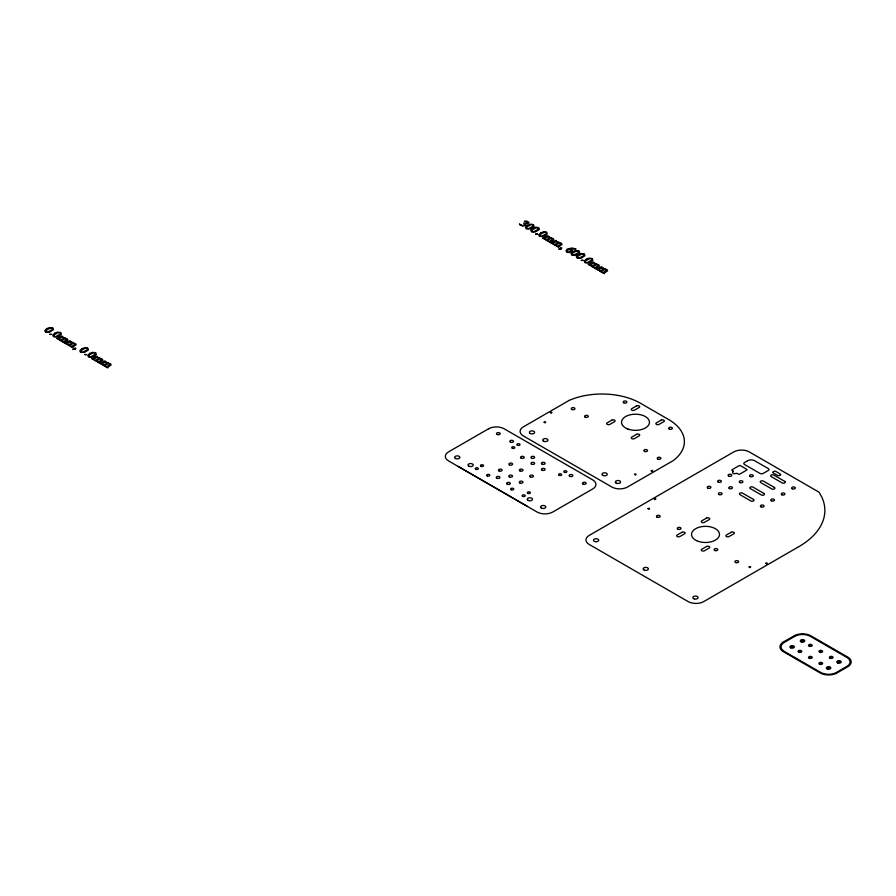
<?xml version="1.0" encoding="UTF-8"?>
<svg xmlns="http://www.w3.org/2000/svg" width="896" height="896" viewBox="0 0 896 896"><rect width="100%" height="100%" fill="white"/><g stroke="black" fill="none" stroke-linecap="round" stroke-linejoin="round"><path stroke-width="1.34" d="M458.125 466.39L527.576 506.486M827.534 667.856C829.461 670.219 830.222 665.851 827.534 667.856M801.494 640.786C803.41 643.149 804.182 638.792 801.494 640.786M45.976 330.467L45.898 331.946L47.779 332.069L52.304 329.582L52.506 328.082L49.862 328.216L45.976 330.467M53.917 335.059L53.838 336.526L55.72 336.65L60.245 334.163L60.435 332.674L57.803 332.808L53.917 335.059M80.965 350.672L80.886 352.15L82.768 352.274L87.293 349.787L87.494 348.286L84.851 348.421L80.965 350.672M88.906 355.253L88.827 356.731L90.709 356.854L95.234 354.368L95.435 352.867L92.792 353.002L88.906 355.253M526.624 227.091L526.546 228.57L528.427 228.693L532.952 226.206L533.154 224.706L530.51 224.84L526.624 227.091M531.91 230.149L531.843 231.627L533.714 231.75L538.25 229.264L538.44 227.763L535.797 227.898L531.91 230.149M539.851 234.73L539.784 236.208L541.654 236.331L546.179 233.845L546.381 232.355L543.738 232.49L539.851 234.73M572.197 253.411L572.118 254.878L574 255.002L578.525 252.526L578.726 251.026L576.083 251.16L572.197 253.411M577.483 256.469L577.416 257.936L579.298 258.059L583.822 255.573L584.013 254.083L581.37 254.218L577.483 256.469M585.424 261.05L585.357 262.517L587.227 262.64L591.763 260.165L591.954 258.664L589.31 258.798L585.424 261.05M799.254 651.325L800.621 651.47L799.31 651.235M544.118 422.206C545.686 424.334 546.605 420.504 544.118 422.206M648.021 508.626C649.578 510.754 650.44 506.934 648.021 508.626M733.253 471.218L732.592 472.629A1.837 1.064 0 0 0 734.429 473.693L736.87 473.312L738.158 474.051A1.232 0.706 0 0 0 739.894 474.051L746.76 470.053A1.232 0.706 0 0 0 746.57 469.202L740.522 465.718A1.232 0.706 0 0 0 739.021 465.718L732.122 469.706A1.232 0.706 0 0 0 732.122 470.568L733.253 471.218M791.101 646.733C792.658 649.208 794.046 644.907 791.101 646.733M550.402 412.541C551.746 414.702 552.966 410.962 550.402 412.541M651.19 470.736C652.534 472.886 653.766 469.157 651.19 470.736M654.304 498.96C655.648 501.11 656.869 497.381 654.304 498.96M749.101 566.933C750.445 569.083 751.677 565.354 749.101 566.933M820.109 651.302L821.464 651.403L820.109 651.302M837.984 661.774C839.53 664.238 840.941 659.949 837.984 661.774M809.704 657.294L811.048 657.44L809.704 657.294M634.525 474.309C635.69 476.538 637.269 472.797 634.525 474.309M519.512 224.134L520.061 225.131L523.006 225.971L525.515 225.422L526.03 223.552L528.461 223.283L529.032 222.454L526.467 221.021L524.44 221.301L527.766 222.298L525.784 223.328L523.667 223.059L524.877 224.549L522.771 225.691L519.512 224.134M765.8 563.282C766.875 565.488 768.544 561.826 765.8 563.282M820.131 663.298L821.464 663.466L820.131 663.298M830.547 657.272L831.88 657.462L830.547 657.272M809.715 645.232L811.037 645.434L809.715 645.232M65.128 338.094L67.435 339.013L67.872 340.043L64.333 342.451C66.058 344.12 60.346 340.648 63.202 341.779L66.774 339.752L66.45 339.08L64.669 338.789L61.533 340.771C63.213 342.574 57.378 338.957 60.424 340.122L63.851 338.173L63.638 337.456L61.858 337.154L58.621 339.181C60.446 340.827 54.734 337.411 57.389 338.486C58.834 337.389 63.045 334.555 62.171 336.918L65.128 338.094M73.36 342.854L75.667 343.762L76.104 344.792L72.565 347.211C74.29 348.869 68.578 345.397 71.434 346.528L75.006 344.512L74.682 343.829L72.901 343.549L69.776 345.52C71.445 347.323 65.61 343.706 68.656 344.87L72.094 342.922L71.87 342.216L70.09 341.902L66.853 343.93C68.678 345.576 62.966 342.16 65.621 343.235C67.066 342.138 71.277 339.315 70.403 341.678L73.36 342.854M100.117 358.299L102.424 359.218L102.861 360.248L99.322 362.656C101.046 364.314 95.334 360.853 98.19 361.984L101.763 359.957L101.438 359.285L99.658 358.994L96.533 360.976C98.202 362.768 92.366 359.15 95.413 360.315L98.851 358.366L98.627 357.661L96.846 357.358L93.61 359.374C95.435 361.032 89.723 357.605 92.378 358.691C93.822 357.582 98.034 354.76 97.16 357.123L100.117 358.299M108.349 363.048L110.656 363.966L111.093 364.997L107.565 367.405C109.278 369.074 103.566 365.602 106.422 366.733L109.995 364.717L109.67 364.034L107.901 363.742L104.765 365.725C106.445 367.528 100.61 363.91 103.645 365.075L107.083 363.126L106.859 362.41L105.078 362.107L101.842 364.134C103.667 365.781 97.955 362.365 100.61 363.44C102.424 362.421 105.941 359.442 105.392 361.872L108.349 363.048M551.062 237.776L553.37 238.694L553.806 239.725L550.278 242.133C551.992 243.802 546.28 240.33 549.147 241.461L552.709 239.434L552.384 238.762L550.614 238.47L547.478 240.453C549.158 242.256 543.323 238.638 546.358 239.803L549.797 237.854L549.584 237.138L547.792 236.835L544.566 238.851C546.381 240.509 540.669 237.093 543.323 238.168C544.768 237.059 548.979 234.237 548.106 236.6L551.062 237.776M559.306 242.536L561.602 243.443L562.038 244.474L558.51 246.893C560.224 248.55 554.512 245.078 557.379 246.21L560.941 244.194L560.616 243.51L558.846 243.219L555.71 245.202C557.39 247.005 551.555 243.387 554.59 244.552L558.029 242.603L557.816 241.898L556.024 241.584L552.798 243.611C554.613 245.258 548.912 241.842 551.555 242.917C553.011 241.819 557.211 238.997 556.349 241.36L559.306 242.536M596.646 264.096L598.942 265.003L599.379 266.034L595.851 268.442C597.565 270.11 591.853 266.638 594.72 267.77L598.282 265.754L597.957 265.07L596.187 264.779L593.051 266.762C594.731 268.565 588.896 264.947 591.931 266.112L595.37 264.163L595.157 263.446L593.376 263.144L590.139 265.171C591.965 266.818 586.253 263.402 588.896 264.477C590.722 263.458 594.227 260.478 593.69 262.92L596.646 264.096M604.878 268.845L607.186 269.752L607.611 270.794L604.083 273.202C605.808 274.859 600.085 271.398 602.952 272.53L606.525 270.502L606.189 269.83L604.419 269.539L601.283 271.522C602.963 273.314 597.128 269.696 600.163 270.861L603.602 268.912L603.389 268.206L601.608 267.893L598.371 269.92C600.197 271.578 594.485 268.15 597.128 269.237C598.584 268.128 602.795 265.306 601.922 267.669L604.878 268.845M74.95 349.003L72.766 349.418L75.578 349.171L75.701 348.13L74.458 348.107L74.95 349.003M560.885 248.685L558.712 249.099L561.523 248.853L561.646 247.811L560.403 247.789L560.885 248.685M51.486 334.376L49.829 334.376L51.486 334.376M86.475 354.581L84.818 354.581L86.475 354.581M537.432 234.058L535.763 234.058L537.432 234.058M583.005 260.366L581.336 260.366L583.005 260.366M572.477 250.712L571.413 251.978L569.094 252.605L566.754 252.134L565.958 250.69L567.482 248.942L572.051 247.979L576.061 249.021L569.822 249.054L572.477 250.712M46.782 328.619L44.8 330.579L45.55 332.08L49.358 332.293L53.402 329.728L52.808 327.936L49.549 327.566L46.782 328.619M54.723 333.2L52.741 335.16L53.491 336.661L57.288 336.885L61.342 334.309L60.749 332.528L57.478 332.147L54.723 333.2M81.771 348.824L79.789 350.773L80.539 352.274L84.347 352.498L88.39 349.922L87.797 348.141L84.538 347.771L81.771 348.824M89.712 353.405L87.73 355.365L88.48 356.866L92.277 357.078L96.331 354.514L95.738 352.722L92.478 352.352L89.712 353.405M527.43 225.243L525.448 227.203L526.198 228.704L530.006 228.917L534.05 226.352L533.456 224.56L530.197 224.19L527.43 225.243M532.717 228.301L530.746 230.261L531.485 231.762L535.293 231.974L539.347 229.41L538.742 227.618L535.483 227.248L532.717 228.301M540.658 232.882L538.675 234.842L539.426 236.342L543.234 236.555L547.288 233.99L546.683 232.198L543.424 231.829L540.658 232.882M573.003 251.563L571.021 253.512L571.771 255.013L575.579 255.237L579.634 252.661L579.029 250.88L575.77 250.499L573.003 251.563M578.29 254.61L576.318 256.57L577.069 258.07L580.866 258.294L584.92 255.718L584.326 253.938L581.056 253.557L578.29 254.61M586.23 259.202L584.259 261.15L584.998 262.651L588.806 262.875L592.861 260.299L592.256 258.518L588.997 258.149L586.23 259.202M568.098 249.715L566.81 250.869L567.146 251.989L568.557 252.202L571.066 250.835L570.73 249.603L568.098 249.715M783.474 641.928L782.454 642.6A12.197 7.045 0 0 0 782.454 651.179L821.162 673.523A12.197 7.045 0 0 0 836.013 673.523L848.68 666.21A12.197 7.045 0 0 0 848.68 657.642L809.962 635.286A12.197 7.045 0 0 0 795.122 635.286L783.474 641.928M797.574 547.389L703.752 601.586A11.032 6.373 0 0 1 688.162 601.586L589.165 544.421A11.043 6.373 0 0 1 589.176 535.416L733.757 451.931A10.987 6.35 0 0 1 749.302 451.931L819.067 492.206L821.733 496.955A88.794 51.262 0 0 1 797.574 547.389M780.349 474.914L779.363 475.485A1.232 0.706 0 0 1 777.627 475.485L773.013 472.808A1.232 0.706 0 0 1 773.013 471.946L774.11 471.307A1.232 0.706 0 0 1 775.611 471.307L780.349 474.051A1.232 0.706 0 0 1 780.349 474.914M488.544 428.792L448.538 451.886A11.054 6.384 0 0 0 448.538 460.902L537.051 512.008A11.11 6.418 0 0 0 552.765 512.008L592.726 488.936A11.054 6.384 0 0 0 592.726 479.909L504.168 428.792A11.054 6.384 0 0 0 488.544 428.792M569.229 400.366L523.32 426.877A11.054 6.384 0 0 0 523.32 435.904L611.867 487.021A11.054 6.384 0 0 0 627.502 487.021L673.411 460.51A54.32 31.36 0 0 0 668.483 419.44L640.36 403.2A54.286 31.338 0 0 0 569.229 400.366M611.89 420.146L607.197 422.856A1.87 1.075 0 0 0 607.197 424.379A1.87 1.075 0 0 0 609.851 424.379L614.533 421.68A1.87 1.075 0 0 0 614.533 420.146A1.87 1.075 0 0 0 611.89 420.146M636.496 405.944L631.814 408.643A1.87 1.075 0 0 0 631.814 410.178A1.87 1.075 0 0 0 634.458 410.178L639.139 407.467A1.87 1.075 0 0 0 639.139 405.944A1.87 1.075 0 0 0 636.496 405.944M636.496 434.358L631.814 437.058A1.87 1.075 0 0 0 631.814 438.592A1.87 1.075 0 0 0 634.458 438.592L639.139 435.882A1.87 1.075 0 0 0 639.139 434.358A1.87 1.075 0 0 0 636.496 434.358M661.102 420.146L656.421 422.856A1.87 1.075 0 0 0 656.421 424.379A1.87 1.075 0 0 0 659.064 424.379L663.757 421.68A1.87 1.075 0 0 0 663.757 420.146A1.87 1.075 0 0 0 661.102 420.146M747.69 460.712L744.464 462.571A2.307 1.333 0 0 0 744.464 464.464L759.954 473.402A2.307 1.333 0 0 0 763.224 473.402L768.275 470.478A2.307 1.333 0 0 0 768.275 468.597L754.622 460.712A4.894 2.822 0 0 0 747.69 460.712M681.923 532.291L677.242 535.002A1.87 1.075 0 0 0 677.242 536.525A1.87 1.075 0 0 0 679.885 536.525L684.566 533.826A1.87 1.075 0 0 0 684.566 532.291A1.87 1.075 0 0 0 681.923 532.291M706.53 518.09L701.848 520.789A1.87 1.075 0 0 0 701.848 522.323A1.87 1.075 0 0 0 704.491 522.323L709.184 519.613A1.87 1.075 0 0 0 709.184 518.09A1.87 1.075 0 0 0 706.53 518.09M706.53 546.504L701.848 549.214A1.87 1.075 0 0 0 701.848 550.738A1.87 1.075 0 0 0 704.491 550.738L709.184 548.027A1.87 1.075 0 0 0 709.184 546.504A1.87 1.075 0 0 0 706.53 546.504M731.147 532.291L726.454 535.002A1.87 1.075 0 0 0 726.454 536.525A1.87 1.075 0 0 0 729.098 536.525L733.79 533.826A1.87 1.075 0 0 0 733.79 532.291A1.87 1.075 0 0 0 731.147 532.291M794.73 636.362L784.314 642.376A11.054 6.384 0 0 0 784.314 651.403L820.77 672.459A11.054 6.384 0 0 0 836.405 672.459L846.821 666.434A11.054 6.384 0 0 0 846.821 657.418L810.354 636.362A11.054 6.384 0 0 0 794.73 636.362M784.75 481.398L773.808 475.082A1.837 1.064 0 0 0 771.21 475.082A1.837 1.064 0 0 0 771.21 476.594L782.141 482.91A1.837 1.064 0 0 0 784.75 482.91A1.837 1.064 0 0 0 784.75 481.398M774.334 487.413L763.392 481.096A1.837 1.064 0 0 0 760.782 481.096A1.837 1.064 0 0 0 760.782 482.608L771.725 488.925A1.837 1.064 0 0 0 774.334 488.925A1.837 1.064 0 0 0 774.334 487.413M763.907 493.427L752.976 487.11A1.837 1.064 0 0 0 750.366 487.11A1.837 1.064 0 0 0 750.366 488.622L761.309 494.939A1.837 1.064 0 0 0 763.907 494.939A1.837 1.064 0 0 0 763.907 493.427M753.491 499.442L742.56 493.136A1.837 1.064 0 0 0 739.95 493.136A1.837 1.064 0 0 0 739.95 494.637L750.893 500.954A1.837 1.064 0 0 0 753.491 500.954A1.837 1.064 0 0 0 753.491 499.442M809.245 646.229A1.837 1.064 0 0 0 812.179 645.523A1.837 1.064 0 0 0 809.637 644.403A1.837 1.064 0 0 0 809.245 646.229M798.739 652.21A1.837 1.064 0 0 0 801.752 651.594A1.837 1.064 0 0 0 799.322 650.395A1.837 1.064 0 0 0 798.739 652.21M809.334 658.302A1.837 1.064 0 0 0 812.19 657.485A1.837 1.064 0 0 0 809.536 656.466A1.837 1.064 0 0 0 809.334 658.302M819.851 652.322A1.837 1.064 0 0 0 822.618 651.403A1.837 1.064 0 0 0 819.851 650.485A1.837 1.064 0 0 0 819.851 652.322M830.11 658.28A1.837 1.064 0 0 0 833.022 657.53A1.837 1.064 0 0 0 830.446 656.443A1.837 1.064 0 0 0 830.11 658.28M819.706 664.294A1.837 1.064 0 0 0 822.606 663.533A1.837 1.064 0 0 0 820.008 662.469A1.837 1.064 0 0 0 819.706 664.294M837.906 663.029A2.206 1.277 0 0 0 841.221 661.931A2.206 1.277 0 0 0 837.906 660.822A2.206 1.277 0 0 0 837.906 663.029M827.221 668.942A2.206 1.277 0 0 0 830.771 668.125A2.206 1.277 0 0 0 827.77 666.758A2.206 1.277 0 0 0 827.221 668.942M801.17 641.883A2.206 1.277 0 0 0 804.731 641.054A2.206 1.277 0 0 0 801.718 639.688A2.206 1.277 0 0 0 801.17 641.883M790.563 647.797A2.206 1.277 0 0 0 794.259 647.214A2.206 1.277 0 0 0 791.549 645.658A2.206 1.277 0 0 0 790.563 647.797M729.333 488.51A1.837 1.064 0 0 0 732.413 488.029A1.837 1.064 0 0 0 730.162 486.73A1.837 1.064 0 0 0 729.333 488.51M771.355 500.786A1.837 1.064 0 0 0 774.435 500.304A1.837 1.064 0 0 0 772.173 499.005A1.837 1.064 0 0 0 771.355 500.786M750.131 476.504A1.837 1.064 0 0 0 753.211 476.022A1.837 1.064 0 0 0 750.96 474.723A1.837 1.064 0 0 0 750.131 476.504M718.189 482.07A1.837 1.064 0 0 0 721.269 481.6A1.837 1.064 0 0 0 719.018 480.29A1.837 1.064 0 0 0 718.189 482.07M728.616 476.056A1.837 1.064 0 0 0 731.696 475.586A1.837 1.064 0 0 0 729.434 474.275A1.837 1.064 0 0 0 728.616 476.056M792.21 488.734A1.837 1.064 0 0 0 795.29 488.264A1.837 1.064 0 0 0 793.038 486.954A1.837 1.064 0 0 0 792.21 488.734M781.794 494.749A1.837 1.064 0 0 0 784.874 494.278A1.837 1.064 0 0 0 782.622 492.968A1.837 1.064 0 0 0 781.794 494.749M644.459 570.203A2.632 1.523 0 0 0 648.413 568.893A2.632 1.523 0 0 0 644.459 567.582A2.632 1.523 0 0 0 644.459 570.203M677.835 529.144A1.837 1.064 0 0 0 680.915 528.662A1.837 1.064 0 0 0 678.664 527.363A1.837 1.064 0 0 0 677.835 529.144M657.003 517.115A1.837 1.064 0 0 0 660.083 516.634A1.837 1.064 0 0 0 657.821 515.334A1.837 1.064 0 0 0 657.003 517.115M715.019 550.558A1.837 1.064 0 0 0 717.774 549.629A1.837 1.064 0 0 0 715.019 548.71A1.837 1.064 0 0 0 715.019 550.558M694.12 598.875A2.632 1.523 0 0 0 698.062 597.565A2.632 1.523 0 0 0 694.12 596.243A2.632 1.523 0 0 0 694.12 598.875M735.851 562.587A1.837 1.064 0 0 0 738.618 561.669A1.837 1.064 0 0 0 735.851 560.739A1.837 1.064 0 0 0 735.851 562.587M594.81 541.542A2.632 1.523 0 0 0 598.752 540.232A2.632 1.523 0 0 0 594.81 538.91A2.632 1.523 0 0 0 594.81 541.542M696.741 540.714A14 8.086 0 0 0 719.342 535.651A14 8.086 0 0 0 700.459 526.882A14 8.086 0 0 0 696.741 540.714M760.928 506.8A1.837 1.064 0 0 0 764.008 506.318A1.837 1.064 0 0 0 761.757 505.019A1.837 1.064 0 0 0 760.928 506.8M707.773 488.085A1.837 1.064 0 0 0 710.853 487.614A1.837 1.064 0 0 0 708.602 486.304A1.837 1.064 0 0 0 707.773 488.085M718.917 494.525A1.837 1.064 0 0 0 721.997 494.043A1.837 1.064 0 0 0 719.746 492.744A1.837 1.064 0 0 0 718.917 494.525M739.794 482.507A1.837 1.064 0 0 0 742.874 482.037A1.837 1.064 0 0 0 740.622 480.738A1.837 1.064 0 0 0 739.794 482.507M644.773 451.494A1.837 1.064 0 0 0 647.539 450.576A1.837 1.064 0 0 0 644.773 449.658A1.837 1.064 0 0 0 644.773 451.494M543.48 441.146A2.632 1.523 0 0 0 547.882 440.474A2.632 1.523 0 0 0 544.656 438.614A2.632 1.523 0 0 0 543.48 441.146M585.133 417.11A1.837 1.064 0 0 0 588.213 416.64A1.837 1.064 0 0 0 585.95 415.33A1.837 1.064 0 0 0 585.133 417.11M602.75 475.373A2.632 1.523 0 0 0 607.152 474.69A2.632 1.523 0 0 0 603.926 472.83A2.632 1.523 0 0 0 602.75 475.373M627.928 429.072A14 8.086 0 0 0 649.454 422.643A14 8.086 0 0 0 629.048 415.094A14 8.086 0 0 0 627.928 429.072M616.112 483.078A2.632 1.523 0 0 0 620.502 482.395A2.632 1.523 0 0 0 617.288 480.547A2.632 1.523 0 0 0 616.112 483.078M658.123 459.211A1.837 1.064 0 0 0 660.89 458.282A1.837 1.064 0 0 0 658.123 457.363A1.837 1.064 0 0 0 658.123 459.211M572.174 409.584A1.837 1.064 0 0 0 574.941 408.666A1.837 1.064 0 0 0 572.174 407.736A1.837 1.064 0 0 0 572.174 409.584M530.163 433.462A2.632 1.523 0 0 0 534.554 432.779A2.632 1.523 0 0 0 531.339 430.92A2.632 1.523 0 0 0 530.163 433.462M623.739 402.786A1.837 1.064 0 0 0 626.819 402.304A1.837 1.064 0 0 0 624.557 401.005A1.837 1.064 0 0 0 623.739 402.786M669.368 429.117A1.837 1.064 0 0 0 672.325 428.422A1.837 1.064 0 0 0 669.816 427.291A1.837 1.064 0 0 0 669.368 429.117M510.373 442.086A1.837 1.064 0 0 0 513.453 441.605A1.837 1.064 0 0 0 511.202 440.306A1.837 1.064 0 0 0 510.373 442.086M468.754 466.133A2.632 1.523 0 0 0 473.155 465.45A2.632 1.523 0 0 0 469.93 463.59A2.632 1.523 0 0 0 468.754 466.133M528.024 500.349A2.632 1.523 0 0 0 532.426 499.677A2.632 1.523 0 0 0 529.2 497.818A2.632 1.523 0 0 0 528.024 500.349M570.058 476.493A1.837 1.064 0 0 0 572.824 475.574A1.837 1.064 0 0 0 570.058 474.645A1.837 1.064 0 0 0 570.058 476.493M541.33 508.066A2.632 1.523 0 0 0 545.731 507.382A2.632 1.523 0 0 0 542.506 505.523A2.632 1.523 0 0 0 541.33 508.066M582.982 484.03A1.837 1.064 0 0 0 586.062 483.56A1.837 1.064 0 0 0 583.811 482.25A1.837 1.064 0 0 0 582.982 484.03M455.381 458.438A2.632 1.523 0 0 0 459.771 457.766A2.632 1.523 0 0 0 456.557 455.907A2.632 1.523 0 0 0 455.381 458.438M497.414 434.582A1.837 1.064 0 0 0 500.181 433.664A1.837 1.064 0 0 0 497.414 432.734A1.837 1.064 0 0 0 497.414 434.582M481.062 466.334A1.546 0.896 0 0 0 483.549 465.752A1.546 0.896 0 0 0 481.421 464.8A1.546 0.896 0 0 0 481.062 466.334M475.978 469.392A1.546 0.896 0 0 0 478.352 468.664A1.546 0.896 0 0 0 476.078 467.846A1.546 0.896 0 0 0 475.978 469.392M527.8 493.326A1.546 0.896 0 0 0 530.387 492.923A1.546 0.896 0 0 0 528.483 491.837A1.546 0.896 0 0 0 527.8 493.326M522.827 496.451A1.546 0.896 0 0 0 525.224 495.757A1.546 0.896 0 0 0 522.995 494.906A1.546 0.896 0 0 0 522.827 496.451M487.166 475.877A1.546 0.896 0 0 0 489.754 475.485A1.546 0.896 0 0 0 487.861 474.387A1.546 0.896 0 0 0 487.166 475.877M511.134 489.72A1.546 0.896 0 0 0 513.722 489.317A1.546 0.896 0 0 0 511.818 488.219A1.546 0.896 0 0 0 511.134 489.72M564.581 472.416A1.546 0.896 0 0 0 566.899 471.643A1.546 0.896 0 0 0 564.581 470.87A1.546 0.896 0 0 0 564.581 472.416M559.373 475.418A1.546 0.896 0 0 0 561.691 474.645A1.546 0.896 0 0 0 559.373 473.872A1.546 0.896 0 0 0 559.373 475.418M512.49 448.358A1.546 0.896 0 0 0 514.808 447.586A1.546 0.896 0 0 0 512.49 446.813A1.546 0.896 0 0 0 512.49 448.358M517.429 445.234A1.546 0.896 0 0 0 519.982 444.763A1.546 0.896 0 0 0 518.011 443.722A1.546 0.896 0 0 0 517.429 445.234M531.754 458.226A1.837 1.064 0 0 0 534.654 457.464A1.837 1.064 0 0 0 532.056 456.389A1.837 1.064 0 0 0 531.754 458.226M542.282 464.285A1.837 1.064 0 0 0 545.082 463.4A1.837 1.064 0 0 0 542.36 462.437A1.837 1.064 0 0 0 542.282 464.285M507.304 484.254A1.837 1.064 0 0 0 510.306 483.627A1.837 1.064 0 0 0 507.853 482.44A1.837 1.064 0 0 0 507.304 484.254M497.034 478.307A1.837 1.064 0 0 0 499.901 477.501A1.837 1.064 0 0 0 497.269 476.47A1.837 1.064 0 0 0 497.034 478.307M530.309 476.896A1.837 1.064 0 0 0 533.389 476.414A1.837 1.064 0 0 0 531.138 475.115A1.837 1.064 0 0 0 530.309 476.896M541.946 470.142A1.837 1.064 0 0 0 545.026 469.672A1.837 1.064 0 0 0 542.774 468.362A1.837 1.064 0 0 0 541.946 470.142M519.814 482.933A1.837 1.064 0 0 0 522.894 482.451A1.837 1.064 0 0 0 520.643 481.152A1.837 1.064 0 0 0 519.814 482.933M519.882 470.87A1.837 1.064 0 0 0 522.962 470.4A1.837 1.064 0 0 0 520.71 469.101A1.837 1.064 0 0 0 519.882 470.87M531.518 464.128A1.837 1.064 0 0 0 534.598 463.646A1.837 1.064 0 0 0 532.347 462.347A1.837 1.064 0 0 0 531.518 464.128M509.387 476.907A1.837 1.064 0 0 0 512.467 476.437A1.837 1.064 0 0 0 510.216 475.126A1.837 1.064 0 0 0 509.387 476.907M509.466 464.856A1.837 1.064 0 0 0 512.546 464.386A1.837 1.064 0 0 0 510.294 463.086A1.837 1.064 0 0 0 509.466 464.856M521.102 458.114A1.837 1.064 0 0 0 524.182 457.632A1.837 1.064 0 0 0 521.931 456.333A1.837 1.064 0 0 0 521.102 458.114M498.971 470.893A1.837 1.064 0 0 0 502.051 470.422A1.837 1.064 0 0 0 499.8 469.112A1.837 1.064 0 0 0 498.971 470.893"/></g></svg>
